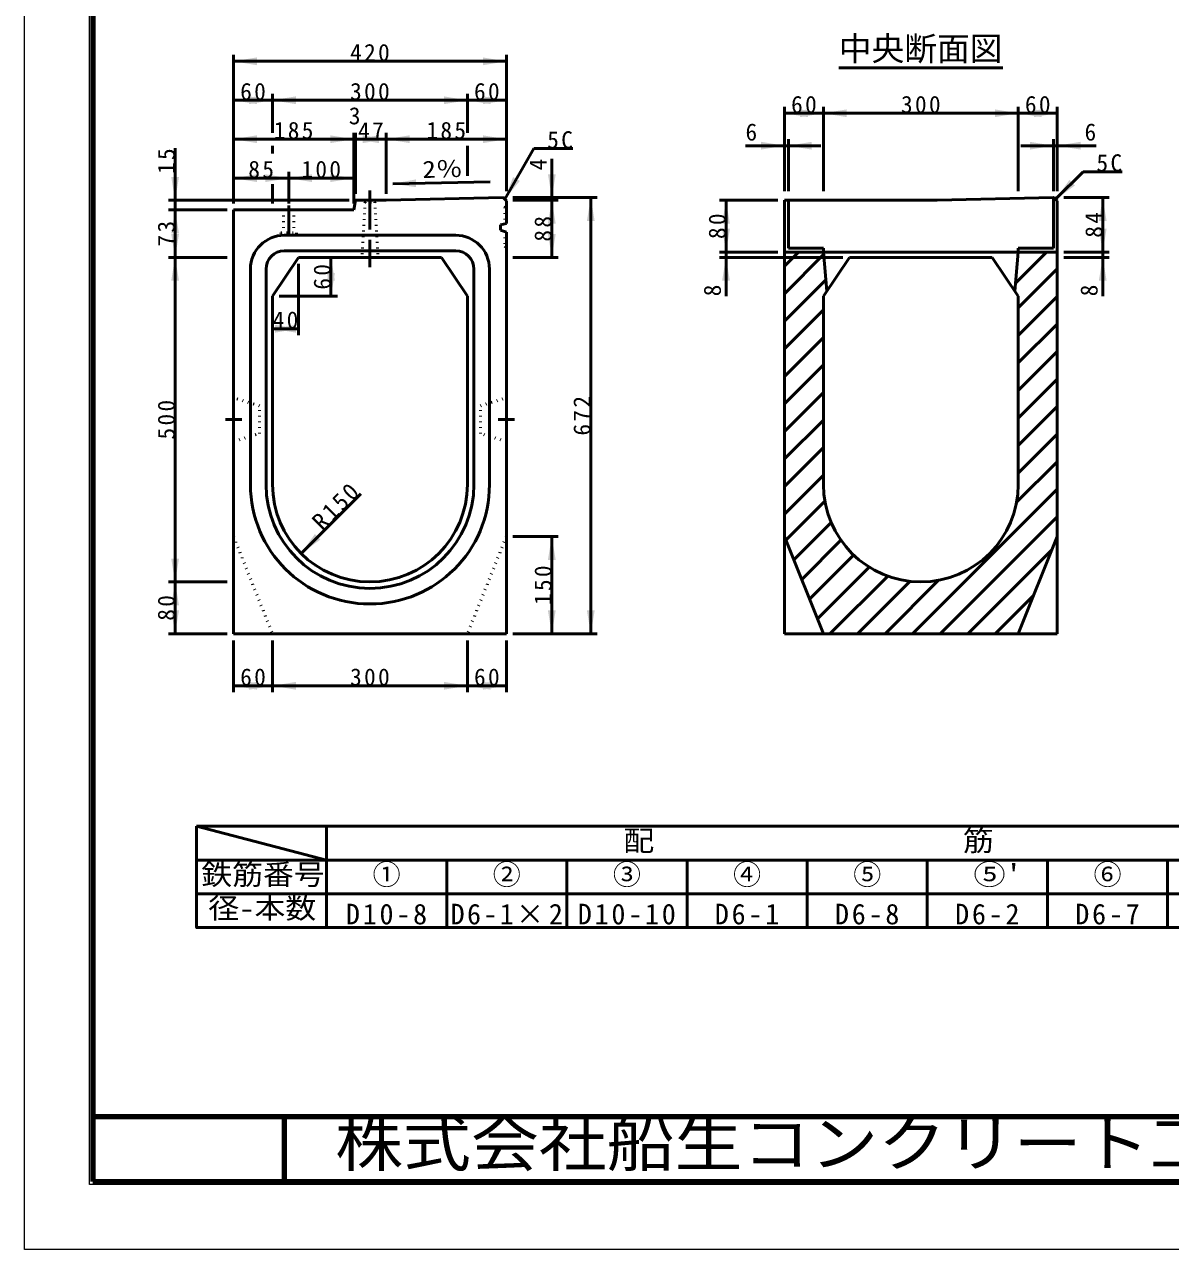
# Model space of a CAD drawing. Units: millimetres, scale not verified. Extents: x -2102 to 2102, y -1485 to 1485.
# Drawn here: x -2102 to -338, y -1485 to 402 of the extents above; entities that cross this region are included whole.
import ezdxf
from ezdxf.enums import TextEntityAlignment as Align

# ---------------------------------------------------------------- set-up
doc = ezdxf.new("R2010")
doc.units = ezdxf.units.MM
doc.header["$LTSCALE"] = 5
doc.linetypes.add('DOTTED', pattern=[1.75, 0.25, -1.5])
doc.linetypes.add('LONG_DASHED_DOTTED', pattern=[15.25, 12, -1.5, 0.25, -1.5])
doc.layers.add('0-0_V-nasSTD', color=7, linetype='Continuous', lineweight=35)
doc.layers.add('0-1_0', color=7, linetype='Continuous', lineweight=50)
doc.styles.add('ＭＳ ゴシック', font='')
doc.styles.get('ＭＳ ゴシック').set_extended_font_data('MS Gothic')

msp = doc.modelspace()

# ---------------------------------------------------------------- linework, layer by layer
at = {"layer": '0-0_V-nasSTD', "lineweight": 100}
for p, q in [((-1997.5, 1380), (-1997.5, -1380)), ((-1702.5, -1280), (-1702.5, -1380)), ((-1997.5, -1380), (1997.5, -1380))]:
    msp.add_line(p, q, dxfattribs=at)
at = {"layer": '0-0_V-nasSTD', "lineweight": 50}
for p, q in [((-1420.647, 215.001), (-1420.647, 169.001)), ((-932.451, 131.4), (-932.451, 51.4)), ((-512.451, 130.4), (-512.451, 51.4)), ((-910.849, 51.4), (-932.451, 29.798)), ((-872.127, 47.696), (-932.451, -12.628)), ((-873.464, 51.4), (-872.353, 50.29)), ((-529.011, 51.4), (-576.615, 3.796)), ((-512.451, 25.534), (-572.451, -34.466)), ((-868.713, 8.683), (-932.451, -55.054)), ((-512.451, -16.892), (-572.451, -76.892)), ((-872.451, -37.481), (-932.451, -97.481)), ((-512.451, -59.319), (-572.451, -119.319)), ((-872.451, -79.907), (-932.451, -139.907)), ((-512.451, -101.745), (-572.451, -161.745)), ((-872.451, -122.334), (-932.451, -182.334)), ((-572.451, -204.171), (-512.451, -144.171)), ((-872.451, -164.76), (-932.451, -224.76)), ((-572.451, -246.598), (-512.451, -186.598)), ((-872.451, -207.186), (-932.451, -267.186)), ((-572.451, -289.024), (-512.451, -229.024)), ((-872.451, -249.613), (-932.451, -309.613)), ((-574.969, -333.969), (-512.451, -271.451)), ((-872.451, -292.039), (-932.451, -352.039)), ((-735.173, -536.6), (-512.451, -313.877)), ((-870.24, -332.255), (-930.203, -392.218)), ((-692.747, -536.6), (-512.451, -356.303)), ((-860.598, -365.04), (-918.081, -422.523)), ((-845.506, -392.374), (-905.96, -452.827)), ((-650.321, -536.6), (-520.537, -406.816)), ((-825.913, -415.207), (-893.838, -483.132)), ((-881.716, -513.437), (-802.029, -433.75)), ((-862.453, -536.6), (-773.499, -447.646)), ((-820.026, -536.6), (-739.099, -455.673)), ((-777.6, -536.6), (-695.082, -454.082)), ((-607.894, -536.6), (-548.822, -477.527)), ((-1837.5, -833), (-1637.5, -885)), ((-1452.5, -833), (-1637.5, -833)), ((-1267.5, -833), (-1452.5, -833)), ((-1082.5, -833), (-1267.5, -833)), ((-897.5, -833), (-1082.5, -833)), ((-712.5, -833), (-897.5, -833)), ((-527.5, -833), (-712.5, -833)), ((-342.5, -833), (-527.5, -833)), ((-157.5, -833), (-342.5, -833)), ((-1837.5, -885), (-1837.5, -937)), ((-1637.5, -885), (-1452.5, -885)), ((-1452.5, -885), (-1267.5, -885)), ((-1267.5, -885), (-1082.5, -885)), ((-1082.5, -885), (-897.5, -885)), ((-712.5, -885), (-527.5, -885)), ((-527.5, -937), (-527.5, -885)), ((-527.5, -885), (-342.5, -885)), ((-342.5, -885), (-157.5, -885)), ((-527.5, -989), (-527.5, -937)), ((-342.5, -937), (-157.5, -937))]:
    msp.add_line(p, q, dxfattribs=at)
at = {"layer": '0-0_V-nasSTD', "lineweight": 18}
for points in [[(-2102.5, -1485), (-2102.5, 1485), (2102.5, 1485), (2102.5, -1485)], [(-2002.5, -1385), (-2002.5, 1385), (2002.5, 1385), (2002.5, -1385)]]:
    msp.add_lwpolyline(points, close=True, dxfattribs=at)
at = {"layer": '0-0_V-nasSTD', "lineweight": 50}
for points in [[(-1837.5, -833), (-1837.5, -885), (-1672.5, -885)], [(-1637.5, -885), (-1637.5, -833), (-1837.5, -833)], [(-1637.5, -937), (-1637.5, -885), (-1837.5, -885)], [(-1637.5, -885), (-1637.5, -937), (-1452.5, -937), (-1452.5, -885), (-1452.5, -937), (-1267.5, -937), (-1267.5, -885), (-1267.5, -937), (-1082.5, -937), (-1082.5, -885), (-1082.5, -937), (-897.5, -937)], [(-897.5, -937), (-712.5, -937), (-712.5, -885), (-897.5, -885)], [(-897.5, -989), (-897.5, -937), (-897.5, -885)], [(-712.5, -937), (-712.5, -885), (-712.5, -937)], [(-712.5, -937), (-527.5, -937), (-527.5, -885)], [(-527.5, -937), (-527.5, -885), (-527.5, -937)], [(-527.5, -937), (-342.5, -937), (-342.5, -885)], [(-342.5, -937), (-342.5, -885), (-342.5, -937)], [(-1637.5, -937), (-1637.5, -989), (-1452.5, -989), (-1452.5, -937), (-1452.5, -989), (-1267.5, -989), (-1267.5, -937), (-1267.5, -989), (-1082.5, -989), (-1082.5, -937), (-1082.5, -989), (-897.5, -989)], [(-897.5, -989), (-712.5, -989), (-712.5, -937)], [(-712.5, -989), (-712.5, -937), (-712.5, -989)], [(-712.5, -989), (-527.5, -989), (-527.5, -937)], [(-527.5, -989), (-527.5, -937), (-527.5, -989)], [(-527.5, -989), (-342.5, -989), (-342.5, -937)], [(-342.5, -989), (-342.5, -937), (-342.5, -989)], [(-342.5, -989), (-157.5, -989), (-157.5, -937)]]:
    msp.add_lwpolyline(points, dxfattribs=at)
msp.add_lwpolyline([(-1837.5, -937), (-1837.5, -989), (-1637.5, -989), (-1637.5, -937)], close=True, dxfattribs=at)
at = {"layer": '0-0_V-nasSTD'}
for points in [[(-1780.647, 345.4), (-1744.647, 339.4), (-1744.647, 351.4)], [(-1396.647, 339.4), (-1396.647, 351.4), (-1360.647, 345.4)], [(-1780.647, 285.4), (-1744.647, 279.4), (-1744.647, 291.4)], [(-1756.647, 279.4), (-1756.647, 291.4), (-1720.647, 285.4)], [(-1720.647, 285.4), (-1684.647, 279.4), (-1684.647, 291.4)], [(-1456.647, 279.4), (-1456.647, 291.4), (-1420.647, 285.4)], [(-1420.647, 285.4), (-1384.647, 279.4), (-1384.647, 291.4)], [(-1396.647, 279.4), (-1396.647, 291.4), (-1360.647, 285.4)], [(-932.451, 265.4), (-896.451, 259.4), (-896.451, 271.4)], [(-908.451, 259.4), (-908.451, 271.4), (-872.451, 265.4)], [(-872.451, 265.4), (-836.451, 259.4), (-836.451, 271.4)], [(-608.451, 259.4), (-608.451, 271.4), (-572.451, 265.4)], [(-572.451, 265.4), (-536.451, 259.4), (-536.451, 271.4)], [(-548.451, 259.4), (-548.451, 271.4), (-512.451, 265.4)], [(-1780.647, 225.4), (-1744.647, 219.4), (-1744.647, 231.4)], [(-1631.647, 219.4), (-1631.647, 231.4), (-1595.647, 225.4)], [(-1592.647, 225.4), (-1556.647, 219.4), (-1556.647, 231.4)], [(-1581.647, 219.4), (-1581.647, 231.4), (-1545.647, 225.4)], [(-1545.647, 225.4), (-1509.647, 219.4), (-1509.647, 231.4)], [(-1396.647, 219.4), (-1396.647, 231.4), (-1360.647, 225.4)], [(-968.451, 209.4), (-968.451, 221.4), (-932.451, 215.4)], [(-926.451, 215.4), (-890.451, 209.4), (-890.451, 221.4)], [(-554.451, 209.4), (-554.451, 221.4), (-518.451, 215.4)], [(-512.451, 215.4), (-476.451, 209.4), (-476.451, 221.4)], [(-1780.647, 165.4), (-1744.647, 159.4), (-1744.647, 171.4)], [(-1731.647, 159.4), (-1731.647, 171.4), (-1695.647, 165.4)], [(-1695.647, 165.4), (-1659.647, 159.4), (-1659.647, 171.4)], [(-1631.647, 159.4), (-1631.647, 171.4), (-1595.647, 165.4)], [(-1296.647, 171.4), (-1290.647, 135.4), (-1284.647, 171.4)], [(-1876.647, 167.4), (-1870.647, 131.4), (-1864.647, 167.4)], [(-1535.619, 156.719), (-1499.757, 163.496), (-1499.497, 151.499)], [(-1363.147, 132.9), (-1350.343, 167.077), (-1339.951, 161.077)], [(-514.951, 132.9), (-493.737, 162.599), (-485.252, 154.113)], [(-1236.647, 99.4), (-1230.647, 135.4), (-1224.647, 99.4)], [(-448.451, 99.4), (-442.451, 135.4), (-436.451, 99.4)], [(-1876.647, 80.4), (-1870.647, 116.4), (-1864.647, 80.4)], [(-1296.647, 95.4), (-1290.647, 131.4), (-1284.647, 95.4)], [(-1028.451, 95.4), (-1022.451, 131.4), (-1016.451, 95.4)], [(-1876.647, 79.4), (-1870.647, 43.4), (-1864.647, 79.4)], [(-1296.647, 79.4), (-1290.647, 43.4), (-1284.647, 79.4)], [(-1028.451, 87.4), (-1022.451, 51.4), (-1016.451, 87.4)], [(-448.451, 87.4), (-442.451, 51.4), (-436.451, 87.4)], [(-1876.647, 7.4), (-1870.647, 43.4), (-1864.647, 7.4)], [(-1636.647, 7.4), (-1630.647, 43.4), (-1624.647, 7.4)], [(-1028.451, 7.4), (-1022.451, 43.4), (-1016.451, 7.4)], [(-448.451, 7.4), (-442.451, 43.4), (-436.451, 7.4)], [(-1636.647, 19.4), (-1630.647, -16.6), (-1624.647, 19.4)], [(-1720.647, -66.6), (-1684.647, -72.6), (-1684.647, -60.6)], [(-1716.647, -72.6), (-1716.647, -60.6), (-1680.647, -66.6)], [(-1676.713, -412.666), (-1655.5, -382.967), (-1647.015, -391.453)], [(-1296.647, -422.6), (-1290.647, -386.6), (-1284.647, -422.6)], [(-1876.647, -420.6), (-1870.647, -456.6), (-1864.647, -420.6)], [(-1876.647, -492.6), (-1870.647, -456.6), (-1864.647, -492.6)], [(-1876.647, -500.6), (-1870.647, -536.6), (-1864.647, -500.6)], [(-1296.647, -500.6), (-1290.647, -536.6), (-1284.647, -500.6)], [(-1236.647, -500.6), (-1230.647, -536.6), (-1224.647, -500.6)], [(-1780.647, -616.6), (-1744.647, -622.6), (-1744.647, -610.6)], [(-1756.647, -622.6), (-1756.647, -610.6), (-1720.647, -616.6)], [(-1720.647, -616.6), (-1684.647, -622.6), (-1684.647, -610.6)], [(-1456.647, -622.6), (-1456.647, -610.6), (-1420.647, -616.6)], [(-1420.647, -616.6), (-1384.647, -622.6), (-1384.647, -610.6)], [(-1396.647, -622.6), (-1396.647, -610.6), (-1360.647, -616.6)]]:
    msp.add_solid(points, dxfattribs=at)
at = {"layer": '0-1_0'}
for p, q in [((-1780.647, 126.4), (-1780.647, 355.4)), ((-1780.647, 345.4), (-1360.647, 345.4)), ((-1360.647, 145.4), (-1360.647, 355.4)), ((-848.854, 335.4), (-596.047, 335.4)), ((-1720.647, 235.4), (-1720.647, 295.4)), ((-1420.647, 235.4), (-1420.647, 295.4)), ((-932.451, 145.4), (-932.451, 275.4)), ((-872.451, 265.4), (-932.451, 265.4)), ((-872.451, 145.4), (-872.451, 275.4)), ((-572.451, 145.4), (-572.451, 275.4)), ((-512.451, 145.4), (-512.451, 275.4)), ((-1595.647, 126.4), (-1595.647, 235.4)), ((-1592.647, 141.4), (-1592.647, 235.4)), ((-1545.647, 141.4), (-1545.647, 235.4)), ((-1870.647, 211.4), (-1870.647, 131.4)), ((-1720.647, 215.4), (-1720.647, 203.4)), ((-1592.647, 225.4), (-1545.647, 225.4)), ((-1545.647, 225.4), (-1360.647, 225.4)), ((-1318.147, 210.842), (-1363.147, 132.9)), ((-1318.147, 210.842), (-1258.147, 210.842)), ((-992.451, 215.4), (-932.451, 215.4)), ((-932.451, 215.4), (-926.451, 215.4)), ((-926.451, 145.4), (-926.451, 225.4)), ((-876.451, 215.4), (-926.451, 215.4)), ((-568.451, 215.4), (-518.451, 215.4)), ((-518.451, 145.4), (-518.451, 225.4)), ((-518.451, 215.4), (-512.451, 215.4)), ((-452.451, 215.4), (-512.451, 215.4)), ((-1290.647, 195.4), (-1290.647, 135.4)), ((-1695.647, 126.4), (-1695.647, 175.4)), ((-472.524, 175.327), (-514.951, 132.9)), ((-472.524, 175.327), (-412.524, 175.327)), ((-1720.647, 156.4), (-1720.647, 126.4)), ((-1535.619, 156.719), (-1385.654, 159.962)), ((-1350.647, 135.4), (-1220.647, 135.4)), ((-1230.647, -536.6), (-1230.647, 135.4)), ((-518.451, 57.4), (-518.451, 135.4)), ((-517.451, 135.4), (-512.451, 130.4)), ((-502.451, 135.4), (-432.451, 135.4)), ((-442.451, 51.4), (-442.451, 135.4)), ((-1602.647, 131.4), (-1880.647, 131.4)), ((-1790.647, 116.4), (-1880.647, 116.4)), ((-1870.647, 116.4), (-1870.647, 131.4)), ((-1870.647, 43.4), (-1870.647, 116.4)), ((-1780.647, -536.6), (-1780.647, 116.4)), ((-1780.647, 116.4), (-1595.647, 116.4)), ((-1592.647, 131.4), (-1595.647, 116.4)), ((-1592.647, 131.4), (-1545.647, 131.4)), ((-1360.647, 130.4), (-1360.647, 95.415)), ((-1350.647, 131.4), (-1280.647, 131.4)), ((-1290.647, 43.4), (-1290.647, 131.4)), ((-942.451, 131.4), (-1032.451, 131.4)), ((-1022.451, 51.4), (-1022.451, 131.4)), ((-697.451, 131.4), (-932.451, 131.4)), ((-926.451, 57.4), (-926.451, 131.4)), ((-1369.647, 93.4), (-1360.647, 95.415)), ((-1438.647, 77.4), (-1702.647, 77.4)), ((-1369.647, 85.4), (-1369.647, 93.4)), ((-1369.647, 85.4), (-1360.647, 82.042)), ((-1360.647, -536.6), (-1360.647, 82.042)), ((-872.451, 57.4), (-926.451, 57.4)), ((-572.451, 57.4), (-518.451, 57.4)), ((-1790.647, 43.4), (-1880.647, 43.4)), ((-1680.647, 43.4), (-1720.647, -16.6)), ((-1438.647, 53.4), (-1702.647, 53.4)), ((-1680.647, 43.4), (-1460.647, 43.4)), ((-1630.647, -16.6), (-1630.647, 43.4)), ((-1460.647, 43.4), (-1420.647, -16.6)), ((-1350.647, 43.4), (-1280.647, 43.4)), ((-942.451, 51.4), (-1032.451, 51.4)), ((-842.451, 43.4), (-1032.451, 43.4)), ((-1022.451, 43.4), (-1022.451, 51.4)), ((-1022.451, -16.6), (-1022.451, 43.4)), ((-932.451, -536.6), (-932.451, 51.4)), ((-872.451, 51.4), (-867.192, -8.711)), ((-572.451, 51.4), (-872.451, 51.4)), ((-832.451, 43.4), (-872.451, -16.6)), ((-832.451, 43.4), (-612.451, 43.4)), ((-612.451, 43.4), (-572.451, -16.6)), ((-572.451, 51.4), (-577.71, -8.711)), ((-512.451, -536.6), (-512.451, 51.4)), ((-502.451, 51.4), (-432.451, 51.4)), ((-502.451, 43.4), (-432.451, 43.4)), ((-442.451, 43.4), (-442.451, 51.4)), ((-442.451, -16.6), (-442.451, 43.4)), ((-1754.647, 25.4), (-1754.647, -306.6)), ((-1730.647, 25.4), (-1730.647, -306.6)), ((-1680.647, 33.4), (-1680.647, -76.6)), ((-1410.647, -306.6), (-1410.647, 25.4)), ((-1386.647, -306.6), (-1386.647, 25.4)), ((-1720.647, -16.6), (-1720.647, -306.6)), ((-1710.647, -16.6), (-1620.647, -16.6)), ((-1420.647, -16.6), (-1420.647, -306.6)), ((-872.451, -16.6), (-872.451, -306.6)), ((-572.451, -16.6), (-572.451, -306.6)), ((-1720.647, -66.6), (-1680.647, -66.6)), ((-1676.713, -412.666), (-1584.789, -320.742)), ((-1350.647, -386.6), (-1280.647, -386.6)), ((-1290.647, -536.6), (-1290.647, -386.6)), ((-932.451, -386.6), (-872.451, -536.6)), ((-512.451, -386.6), (-572.451, -536.6)), ((-1790.647, -456.6), (-1880.647, -456.6)), ((-1790.647, -536.6), (-1880.647, -536.6)), ((-1780.647, -536.6), (-1360.647, -536.6)), ((-1780.647, -546.6), (-1780.647, -626.6)), ((-1720.647, -546.6), (-1720.647, -626.6)), ((-1420.647, -546.6), (-1420.647, -626.6)), ((-1360.647, -546.6), (-1360.647, -626.6)), ((-1350.647, -536.6), (-1220.647, -536.6)), ((-932.451, -536.6), (-512.451, -536.6))]:
    msp.add_line(p, q, dxfattribs=at)
at = {"layer": '0-1_0', "linetype": 'LONG_DASHED_DOTTED'}
for p, q in [((-1570.647, 146.4), (-1570.647, 28.4)), ((-1695.647, 123.4), (-1695.647, 78.4)), ((-1768.147, -206.6), (-1793.147, -206.6)), ((-1373.147, -206.6), (-1348.147, -206.6))]:
    msp.add_line(p, q, dxfattribs=at)
at = {"layer": '0-1_0', "linetype": 'DOTTED'}
for p, q in [((-1703.647, 116.4), (-1703.647, 81.4)), ((-1687.647, 116.4), (-1687.647, 81.4)), ((-1578.147, 128.4), (-1583.147, 43.4)), ((-1578.147, 128.4), (-1581.147, 131.4)), ((-1578.147, 128.4), (-1563.147, 128.4)), ((-1563.147, 128.4), (-1560.147, 131.4)), ((-1563.147, 128.4), (-1558.147, 43.4)), ((-1362.947, 120.4), (-1360.647, 122.7)), ((-1362.947, 120.4), (-1362.947, 94.9)), ((-1707.647, 81.4), (-1683.647, 81.4)), ((-1707.647, 81.4), (-1707.647, 78.4)), ((-1707.647, 78.4), (-1683.647, 78.4)), ((-1683.647, 81.4), (-1683.647, 78.4)), ((-1780.647, -386.6), (-1720.647, -536.6)), ((-1360.647, -386.6), (-1420.647, -536.6))]:
    msp.add_line(p, q, dxfattribs=at)
at = {"layer": '0-1_0', "lineweight": 100}
msp.add_line((-1997.5, -1280), (1997.5, -1280), dxfattribs=at)
at = {"layer": '0-1_0'}
for points in [[(-1780.647, 285.4), (-1720.647, 285.4), (-1420.647, 285.4), (-1360.647, 285.4)], [(-512.451, 265.4), (-572.451, 265.4), (-872.451, 265.4)], [(-1780.647, 225.4), (-1595.647, 225.4), (-1592.647, 225.4)], [(-1780.647, 165.4), (-1695.647, 165.4), (-1595.647, 165.4)], [(-1545.647, 131.4), (-1365.647, 135.4), (-1360.647, 130.4)], [(-697.451, 131.4), (-518.451, 135.4), (-517.451, 135.4)], [(-872.451, 57.4), (-872.451, 51.4), (-932.451, 51.4)], [(-572.451, 57.4), (-572.451, 51.4), (-512.451, 51.4)], [(-1870.647, -536.6), (-1870.647, -456.6), (-1870.647, 43.4)], [(-1780.647, -616.6), (-1720.647, -616.6), (-1420.647, -616.6), (-1360.647, -616.6)]]:
    msp.add_lwpolyline(points, dxfattribs=at)
at = {"layer": '0-1_0', "linetype": 'DOTTED'}
msp.add_lwpolyline([(-1362.947, 82.9), (-1362.947, 60.4), (-1360.647, 58.1)], dxfattribs=at)
for points in [[(-1740.647, -185.1), (-1780.647, -173.1), (-1780.647, -240.1), (-1740.647, -228.1)], [(-1400.647, -185.1), (-1360.647, -173.1), (-1360.647, -240.1), (-1400.647, -228.1)]]:
    msp.add_lwpolyline(points, close=True, dxfattribs=at)
at = {"layer": '0-1_0'}
for centre, radius, start, end in [((-1702.647, 25.4), 52, 90, 180), ((-1438.647, 25.4), 52, 0, 90), ((-1702.647, 25.4), 28, 90, 180), ((-1438.647, 25.4), 28, 0, 90), ((-1570.647, -306.6), 184, 180, 270), ((-1570.647, -306.6), 160, 180, 270), ((-1570.647, -306.6), 150, 180, 270), ((-1570.647, -306.6), 150, 270, 0), ((-1570.647, -306.6), 184, 270, 0), ((-1570.647, -306.6), 160, 270, 0), ((-722.451, -306.6), 150, 180, 270), ((-722.451, -306.6), 150, 270, 0)]:
    msp.add_arc(centre, radius, start, end, dxfattribs=at)

# ---------------------------------------------------------------- texts
at = {"layer": '0-0_V-nasSTD', "style": 'ＭＳ ゴシック'}
for s, height, p in [('中央断面図', 36.95, (-848.854, 335.4)), ('3', 26.39, (-1603.147, 240.4)), ('6', 26.39, (-992.451, 215.4)), ('6', 26.39, (-470.451, 215.4)), ('①', 31.67, (-1566.6, -932.6)), ('②', 31.67, (-1381.6, -932.6)), ('③', 31.67, (-1196.6, -932.6)), ('④', 31.67, (-1011.6, -932.6)), ('⑤', 31.67, (-826.6, -932.6)), ('⑥', 31.67, (-456.6, -932.6))]:
    msp.add_text(s, height=height, dxfattribs=at).set_placement(p, align=Align.BOTTOM_LEFT)
at = {"layer": '0-0_V-nasSTD', "style": 'ＭＳ ゴシック', "width": 1.15}
msp.add_text('2％', height=26.39, rotation=1.239, dxfattribs=at).set_placement((-1489.429, 157.718), align=Align.BOTTOM_LEFT)
at = {"layer": '0-0_V-nasSTD', "style": 'ＭＳ ゴシック'}
for s, p in [('4', (-1290.647, 177.4)), ('8', (-1022.451, -16.6)), ('8', (-442.451, -16.6))]:
    msp.add_text(s, height=26.39, rotation=90, dxfattribs=at).set_placement(p, align=Align.BOTTOM_LEFT)
for s, height, width, p in [('配\u3000\u3000\u3000\u3000\u3000\u3000\u3000\u3000\u3000\u3000筋', 31.67, 1.1, (-1180.46, -880.6)), ('鉄筋番号', 31.67, 1.1, (-1830.38, -932.6)), ("⑤'", 31.67, 1.15, (-641.6, -932.6)), ('径-本数', 31.67, 1.1, (-1819.58, -984.6)), ('株式会社船生コンクリート工業', 69.65, 1.1, (-1624.221, -1377.45))]:
    msp.add_text(s, height=height, dxfattribs=dict(at, width=width)).set_placement(p, align=Align.BOTTOM_LEFT)
at = {"layer": '0-0_V-nasSTD', "attachment_point": 7, "style": 'ＭＳ ゴシック'}
for s, insert, char_height in [('\\T1.2;420', (-1601.247, 345.4), 26.39), ('\\T1.2;60', (-1770.447, 285.4), 26.39), ('\\T1.2;300', (-1601.247, 285.4), 26.39), ('\\T1.2;60', (-1410.447, 285.4), 26.39), ('\\T1.2;60', (-922.251, 265.4), 26.39), ('\\T1.2;300', (-753.051, 265.4), 26.39), ('\\T1.2;60', (-562.251, 265.4), 26.39), ('\\T1.2;185', (-1718.747, 225.4), 26.39), ('\\T1.2;47', (-1588.947, 225.4), 26.39), ('\\T1.2;185', (-1483.747, 225.4), 26.39), ('\\T1.2;5C', (-1297.747, 210.842), 26.39), ('\\T1.2;85', (-1757.947, 165.4), 26.39), ('\\T1.2;100', (-1676.247, 165.4), 26.39), ('\\T1.2;5C', (-452.124, 175.327), 26.39), ('\\T1.2;40', (-1720.447, -66.6), 26.39), ('\\T1.2;60', (-1770.447, -616.6), 26.39), ('\\T1.2;300', (-1601.247, -616.6), 26.39), ('\\T1.2;60', (-1410.447, -616.6), 26.39), ('\\T1.2;D10-8', (-1607.64, -984.6), 31.67), ('\\T1.17;D6-1×2', (-1446.4, -984.6), 31.67), ('\\T1.2;D10-10', (-1250.6, -984.6), 31.67), ('\\T1.2;D6-1', (-1039.68, -984.6), 31.67), ('\\T1.2;D6-8', (-854.68, -984.6), 31.67), ('\\T1.2;D6-2', (-669.68, -984.6), 31.67), ('\\T1.2;D6-7', (-484.68, -984.6), 31.67)]:
    msp.add_mtext(s, dxfattribs=dict(at, insert=insert, char_height=char_height))
at = {"layer": '0-0_V-nasSTD', "char_height": 26.39, "attachment_point": 7, "style": 'ＭＳ ゴシック'}
for s, insert, rotation in [('\\T1.2;15', (-1870.647, 171.8), 90), ('\\T1.2;73', (-1870.647, 60.1), 90), ('\\T1.2;88', (-1290.647, 67.6), 90), ('\\T1.2;80', (-1022.451, 71.6), 90), ('\\T1.2;84', (-442.451, 73.6), 90), ('\\T1.2;60', (-1630.647, -6.4), 90), ('\\T1.2;500', (-1870.647, -237.2), 90), ('\\T1.2;672', (-1230.647, -231.2), 90), ('\\T1.2;R150', (-1643.338, -379.29), 45), ('\\T1.2;150', (-1290.647, -492.2), 90), ('\\T1.2;80', (-1870.647, -516.4), 90)]:
    msp.add_mtext(s, dxfattribs=dict(at, insert=insert, rotation=rotation))

doc.saveas('drawing.dxf')
